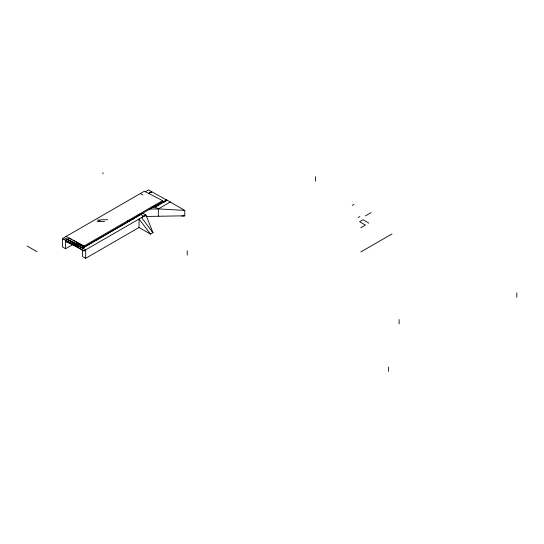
<?xml version="1.0" encoding="UTF-8"?>
<svg xmlns="http://www.w3.org/2000/svg" width="544" height="544" viewBox="0 0 544 544"><rect width="100%" height="100%" fill="white"/><g stroke="black" fill="none" stroke-linecap="round" stroke-linejoin="round"><path stroke-width="0.82" d="M65.974 236.47L84.13 245.936L84.177 247.003L67.184 239.231L65.586 240.394L82.579 248.173L162.629 201.715L162.581 200.641L144.418 191.175L62.444 238.578L62.444 246.942L65.586 248.751L72.916 244.514M155.23 207.93L155.23 207.101L162.302 202.184L163.105 202.633L167.137 200.226L155.23 207.101L151.878 207.162M64.015 239.489L65.776 238.367L85.66 249.846L85.66 258.305L82.579 256.53L82.579 250.179M85.66 249.846L83.898 250.968L62.444 238.578M148.301 193.684L151.66 191.678L166.403 199.92M145.139 191.855L148.519 189.904L151.66 191.719L151.66 192.426M97.859 221.762L100.885 219.783L107.651 219.715M148.281 193.671L151.66 191.719M84.13 245.936L162.581 200.641M67.347 239.374L82.579 248.064L142.814 213.302L145.976 215.036L152.959 232.648L150.464 234.09L139.04 227.487L85.66 258.305M181.934 216.097L184.763 215.825L184.763 210.406L166.416 199.811L162.302 202.184L163.023 202.599M149.246 209.073L158.345 208.903L170.252 202.028M352.226 205.408L353.92 204.428M358.265 217.512L359.965 216.532M365.452 215.907L371.239 212.561M360.849 227.732L365.459 225.073L359.625 221.707L363.011 219.749L368.839 223.115M360.849 251.926L392.047 233.92M130.852 219.756L133.13 219.368M145.935 216.458L184.763 215.825M137.952 215.172L139.618 215.145M99.348 220.028L97.811 220.041L97.825 220.646M97.859 221.524L104.564 221.462M127.18 221.238L128.853 221.347M155.23 207.101L158.345 208.903L184.763 210.406M65.586 241.604L78.717 247.615M76.915 243.216L84.177 247.003M154.965 205.564L156.434 206.38M71.665 239.38L69.489 238.143L65.586 240.394L83.898 250.866L145.976 215.036L141.528 217.593L152.959 232.648L151.96 231.343M73.114 240.21L74.562 241.04M76.01 241.862L83.994 246.418M140.413 193.569L142.922 195.017M140.726 214.492L143.813 216.288M127.874 220.653L128.853 221.218M27.2 246.065L37.053 251.75M150.464 234.09L139.04 219.028L139.04 227.487M516.8 292.917L516.8 297.262M399.119 319.552L399.119 323.898M388.525 366.976L388.525 371.321M315.5 176.698L315.5 181.043M187.224 250.757L187.224 255.102M166.416 199.811L166.403 200.668M158.345 208.903L158.345 216.226M102.945 172.679L102.945 173.917M65.586 240.292L65.586 248.751"/></g></svg>
